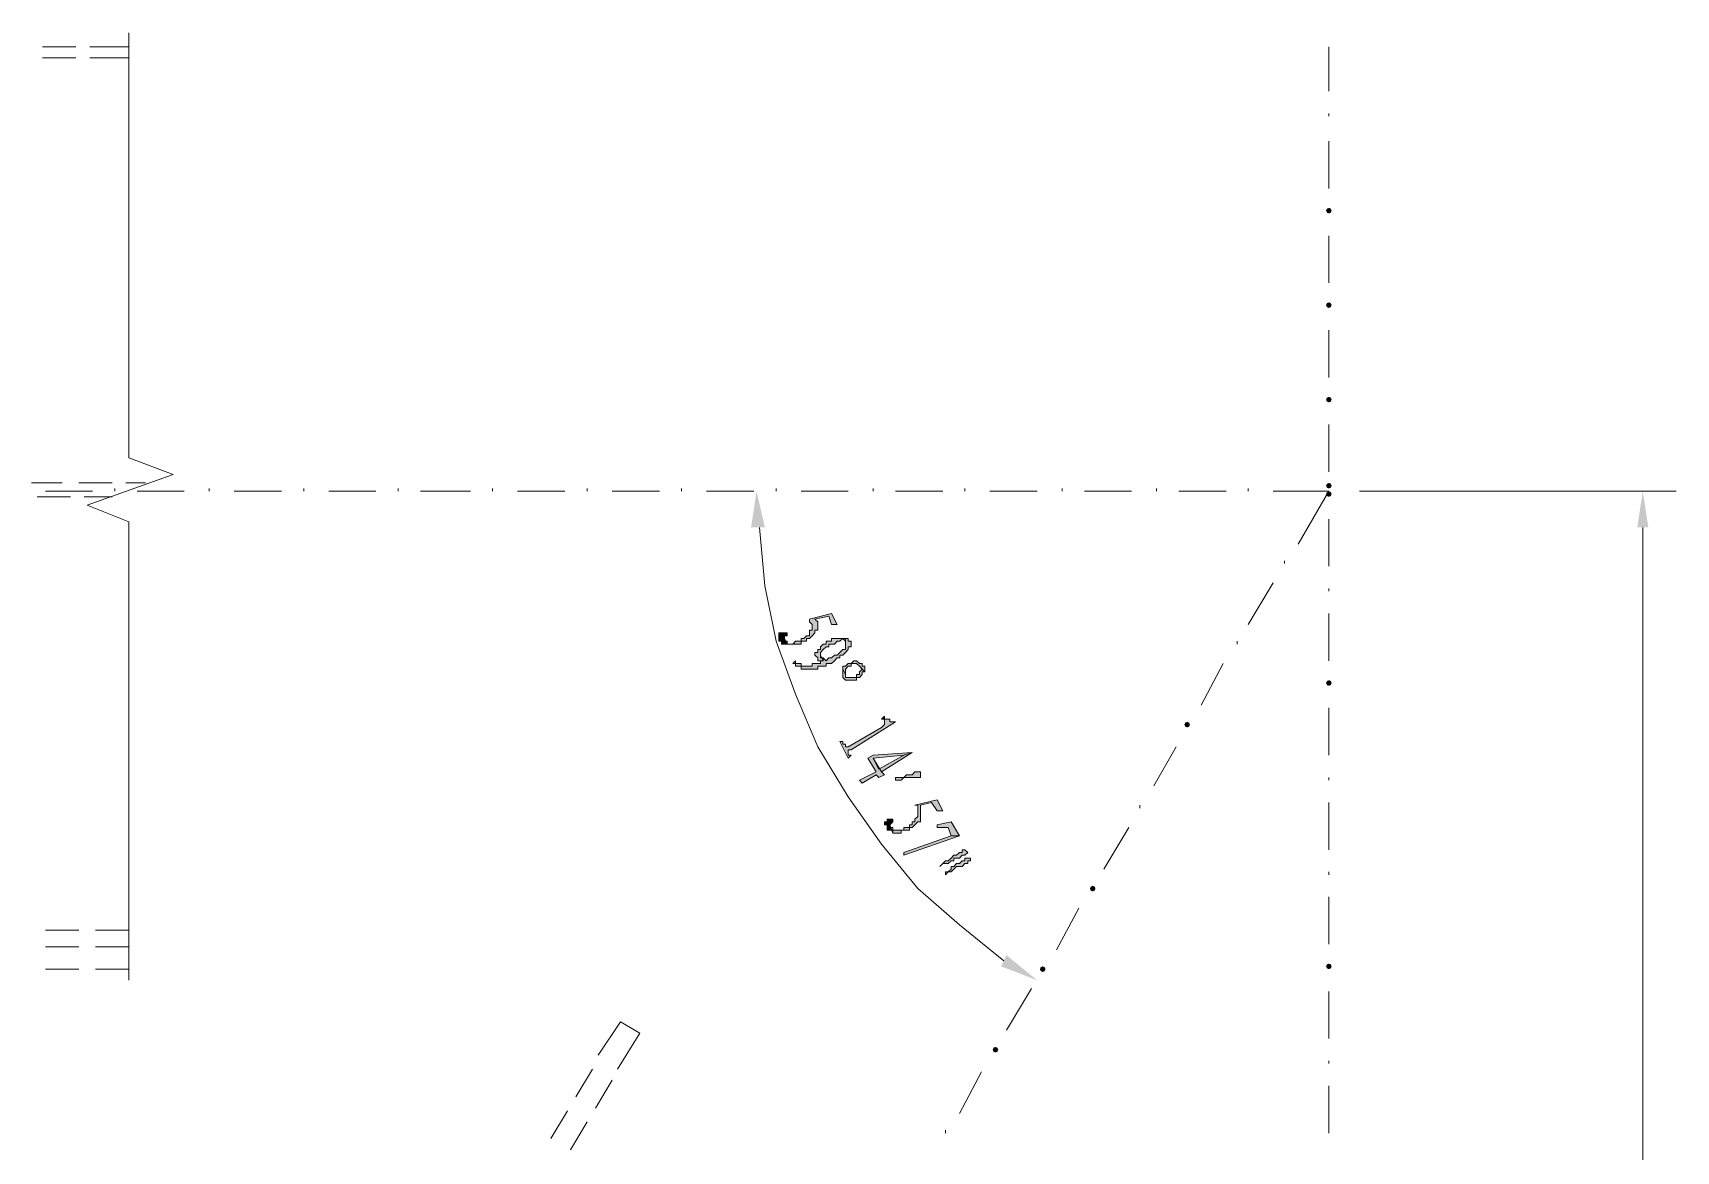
# Model space of a CAD drawing. Header units: millimetres. Extents: x 6 to 291, y 4 to 206.
# Drawn here: x 189.76 to 214.8, y 152.46 to 169.5 of the extents above; entities that cross this region are included whole.
import ezdxf

# ---------------------------------------------------------------- set-up
doc = ezdxf.new("R2010")
doc.units = ezdxf.units.MM
doc.layers.add('C00-00-00', color=7, linetype='Continuous')

msp = doc.modelspace()

# ---------------------------------------------------------------- hatches: boundary and pattern name
at = {"layer": 'C00-00-00'}
h = msp.add_hatch(color=256, dxfattribs=at)
h.dxf.hatch_style = 2
h.paths.add_polyline_path([(209.507674, 166.835669), (209.477776, 166.823233), (209.46534, 166.793336), (209.477776, 166.763438), (209.507674, 166.751002), (209.537572, 166.763438), (209.550007, 166.793336), (209.537572, 166.823233)])
h = msp.add_hatch(color=256, dxfattribs=at)
h.dxf.hatch_style = 2
h.paths.add_polyline_path([(209.507674, 165.396335), (209.477776, 165.3839), (209.46534, 165.354002), (209.477776, 165.324104), (209.507674, 165.311668), (209.537572, 165.324104), (209.550007, 165.354002), (209.537572, 165.3839)])
h = msp.add_hatch(color=256, dxfattribs=at)
h.dxf.hatch_style = 2
h.paths.add_polyline_path([(209.507674, 163.957001), (209.477776, 163.944566), (209.46534, 163.914668), (209.477776, 163.88477), (209.507674, 163.872334), (209.537572, 163.88477), (209.550007, 163.914668), (209.537572, 163.944566)])
h = msp.add_hatch(color=256, dxfattribs=at)
h.dxf.hatch_style = 2
h.paths.add_polyline_path([(200.702333, 161.967334), (200.913996, 161.967334), (200.787001, 162.517668)])
h = msp.add_hatch(color=256, dxfattribs=at)
h.dxf.hatch_style = 2
h.paths.add_polyline_path([(209.507674, 162.64467), (209.477776, 162.632235), (209.46534, 162.602337), (209.477776, 162.572439), (209.507674, 162.560003), (209.537572, 162.572439), (209.550007, 162.602337), (209.537572, 162.632235)])
h = msp.add_hatch(color=256, dxfattribs=at)
h.dxf.hatch_style = 2
h.paths.add_polyline_path([(209.507674, 162.517671), (209.477776, 162.505236), (209.46534, 162.475338), (209.477776, 162.44544), (209.507674, 162.433004), (209.537572, 162.44544), (209.550007, 162.475338), (209.537572, 162.505236)])
h = msp.add_hatch(color=256, dxfattribs=at)
h.dxf.hatch_style = 2
h.paths.add_polyline_path([(214.20666, 161.967334), (214.375997, 161.967334), (214.291329, 162.517668)])
h = msp.add_hatch(color=256, dxfattribs=at)
h.dxf.hatch_style = 2
h.paths.add_polyline_path([(202.014672, 160.48567), (201.930005, 160.655003), (201.591339, 160.570337), (201.591339, 160.528003), (201.633672, 160.48567), (201.633672, 160.401003), (201.591339, 160.401003), (201.591339, 160.35867), (201.591339, 160.316337), (201.549005, 160.316337), (201.506672, 160.274003), (201.464339, 160.274003), (201.464339, 160.23167), (201.422005, 160.23167), (201.379672, 160.23167), (201.337339, 160.189337), (201.252672, 160.189337), (201.252672, 160.23167), (201.210339, 160.23167), (201.210339, 160.274003), (201.252672, 160.189337), (201.422005, 160.189337), (201.464339, 160.189337), (201.464339, 160.23167), (201.506672, 160.23167), (201.549005, 160.23167), (201.549005, 160.274003), (201.591339, 160.274003), (201.633672, 160.316337), (201.676005, 160.35867), (201.676005, 160.401003), (201.718339, 160.401003), (201.718339, 160.528003), (201.676005, 160.570337), (201.887672, 160.61267), (201.930005, 160.48567)])
h = msp.add_hatch(color=256, dxfattribs=at)
h.dxf.hatch_style = 2
h.paths.add_polyline_path([(201.252671, 160.358671), (201.210337, 160.358671), (201.168004, 160.358671), (201.125671, 160.358671), (201.125671, 160.316338), (201.125671, 160.231671), (201.168004, 160.231671), (201.168004, 160.189338), (201.210337, 160.189338), (201.252671, 160.189338), (201.210337, 160.274004), (201.210337, 160.316338), (201.252671, 160.316338)])
h = msp.add_hatch(color=256, dxfattribs=at)
h.dxf.hatch_style = 2
h.paths.add_polyline_path([(202.183993, 160.231668), (202.183993, 160.274001), (202.14166, 160.274001), (202.14166, 160.231668), (202.14166, 160.147001), (202.14166, 160.104668), (202.099326, 160.104668), (202.056993, 160.062335), (202.01466, 160.020001), (201.972326, 160.020001), (201.929993, 159.977668), (201.88766, 159.977668), (201.845326, 159.935335), (201.802993, 159.977668), (201.802993, 159.935335), (201.76066, 159.935335), (201.76066, 159.893001), (201.718326, 159.893001), (201.675993, 159.893001), (201.63366, 159.893001), (201.63366, 159.850668), (201.464326, 159.850668), (201.464326, 159.893001), (201.421993, 159.893001), (201.37966, 159.893001), (201.37966, 159.935335), (201.337326, 159.893001), (201.37966, 159.893001), (201.37966, 159.850668), (201.421993, 159.850668), (201.464326, 159.850668), (201.464326, 159.808335), (201.718326, 159.808335), (201.718326, 159.850668), (201.802993, 159.850668), (201.845326, 159.850668), (201.845326, 159.893001), (201.88766, 159.893001), (201.929993, 159.893001), (201.972326, 159.935335), (202.01466, 159.977668), (202.056993, 159.977668), (202.056993, 160.020001), (202.099326, 160.020001), (202.14166, 160.062335), (202.183993, 160.104668), (202.183993, 160.147001), (202.226326, 160.147001), (202.226326, 160.231668)])
h = msp.add_hatch(color=256, dxfattribs=at)
h.dxf.hatch_style = 2
h.paths.add_polyline_path([(202.141667, 160.274002), (201.972333, 160.274002), (201.93, 160.274002), (201.93, 160.231669), (201.887667, 160.231669), (201.845333, 160.231669), (201.845333, 160.189336), (201.803, 160.189336), (201.760667, 160.147002), (201.760667, 160.104669), (201.718333, 160.104669), (201.718333, 160.062336), (201.676, 160.062336), (201.676, 160.020002), (201.718333, 159.977669), (201.718333, 159.935336), (201.760667, 159.935336), (201.803, 159.935336), (201.760667, 160.020002), (201.760667, 160.062336), (201.803, 160.104669), (201.845333, 160.147002), (201.887667, 160.147002), (201.887667, 160.189336), (201.93, 160.189336), (201.972333, 160.189336), (202.014667, 160.231669), (202.057, 160.231669), (202.099333, 160.274002), (202.141667, 160.231669)])
h = msp.add_hatch(color=256, dxfattribs=at)
h.dxf.hatch_style = 2
h.paths.add_polyline_path([(201.802992, 159.97767), (201.760659, 159.97767), (201.760659, 160.020004), (201.802992, 159.935337)])
h = msp.add_hatch(color=256, dxfattribs=at)
h.dxf.hatch_style = 2
h.paths.add_polyline_path([(202.437999, 159.766003), (202.353332, 159.85067), (202.395665, 159.808336), (202.353332, 159.766003), (202.353332, 159.72367), (202.310999, 159.72367), (202.310999, 159.681336), (202.268665, 159.681336), (202.183999, 159.681336), (202.141665, 159.681336), (202.141665, 159.72367), (202.099332, 159.808336), (202.099332, 159.72367), (202.099332, 159.681336), (202.141665, 159.639003), (202.183999, 159.639003), (202.268665, 159.639003), (202.310999, 159.639003), (202.310999, 159.681336), (202.353332, 159.681336), (202.395665, 159.72367), (202.395665, 159.766003)])
h = msp.add_hatch(color=256, dxfattribs=at)
h.dxf.hatch_style = 2
h.paths.add_polyline_path([(202.395672, 159.893002), (202.353339, 159.893002), (202.311006, 159.935335), (202.268672, 159.935335), (202.226339, 159.893002), (202.184006, 159.893002), (202.141672, 159.850669), (202.099339, 159.850669), (202.099339, 159.808335), (202.141672, 159.723669), (202.141672, 159.808335), (202.184006, 159.850669), (202.226339, 159.850669), (202.226339, 159.893002), (202.311006, 159.893002), (202.353339, 159.850669), (202.438006, 159.766002), (202.438006, 159.850669), (202.395672, 159.850669)])
h = msp.add_hatch(color=256, dxfattribs=at)
h.dxf.hatch_style = 2
h.paths.add_polyline_path([(209.507674, 159.639003), (209.477776, 159.626568), (209.46534, 159.59667), (209.477776, 159.566772), (209.507674, 159.554336), (209.537572, 159.566772), (209.550007, 159.59667), (209.537572, 159.626568)])
h = msp.add_hatch(color=256, dxfattribs=at)
h.dxf.hatch_style = 2
h.paths.add_polyline_path([(202.903668, 159.004002), (202.861335, 159.004002), (202.819001, 159.004002), (202.819001, 159.046335), (202.776668, 159.046335), (202.734335, 159.046335), (202.734335, 159.088668), (202.734335, 159.004002), (202.734335, 158.961668), (202.692001, 158.919335), (202.184001, 158.623002), (202.141668, 158.623002), (202.141668, 158.665335), (202.099335, 158.665335), (202.099335, 158.707668), (202.057001, 158.707668), (202.184001, 158.453668), (202.226335, 158.496002), (202.184001, 158.496002), (202.184001, 158.580668), (202.226335, 158.580668)])
h = msp.add_hatch(color=256, dxfattribs=at)
h.dxf.hatch_style = 2
h.paths.add_polyline_path([(202.734331, 159.08867), (202.691997, 159.046337), (202.734331, 159.046337), (202.734331, 159.004004)])
h = msp.add_hatch(color=256, dxfattribs=at)
h.dxf.hatch_style = 2
h.paths.add_polyline_path([(207.348665, 159.004001), (207.318767, 158.991565), (207.306331, 158.961667), (207.318767, 158.931769), (207.348665, 158.919334), (207.378563, 158.931769), (207.390998, 158.961667), (207.378563, 158.991565)])
h = msp.add_hatch(color=256, dxfattribs=at)
h.dxf.hatch_style = 2
h.paths.add_polyline_path([(207.348665, 159.004001), (207.318767, 158.991565), (207.306331, 158.961667), (207.318767, 158.931769), (207.348665, 158.919334), (207.378563, 158.931769), (207.390998, 158.961667), (207.378563, 158.991565)])
h = msp.add_hatch(color=256, dxfattribs=at)
h.dxf.hatch_style = 2
h.paths.add_polyline_path([(203.157674, 158.538336), (202.565007, 158.496003), (202.48034, 158.45367), (202.60734, 158.242003), (202.35334, 158.115003), (202.395674, 158.07267), (202.60734, 158.19967), (202.649674, 158.157336), (202.73434, 158.19967), (202.692007, 158.242003), (202.565007, 158.45367), (203.030674, 158.496003)])
h = msp.add_hatch(color=256, dxfattribs=at)
h.dxf.hatch_style = 2
h.paths.add_polyline_path([(203.157674, 158.538336), (203.030663, 158.496002), (202.649662, 158.284335), (202.564994, 158.453668), (202.692004, 158.242004)])
h = msp.add_hatch(color=256, dxfattribs=at)
h.dxf.hatch_style = 2
h.paths.add_polyline_path([(203.284669, 158.242004), (203.200002, 158.242004), (203.157669, 158.199671), (203.115335, 158.199671), (203.073002, 158.199671), (203.030669, 158.157338), (202.946002, 158.157338), (202.903669, 158.157338), (202.903669, 158.115004), (202.946002, 158.115004), (202.988335, 158.115004), (203.030669, 158.157338), (203.200002, 158.157338), (203.284669, 158.157338), (203.284669, 158.199671)])
h = msp.add_hatch(color=256, dxfattribs=at)
h.dxf.hatch_style = 2
h.paths.add_polyline_path([(203.623327, 157.649336), (203.53866, 157.81867), (203.199994, 157.734003), (203.242327, 157.734003), (203.242327, 157.56467), (203.199994, 157.522336), (203.199994, 157.480003), (203.15766, 157.480003), (203.15766, 157.43767), (203.115327, 157.43767), (203.115327, 157.395336), (203.072994, 157.395336), (203.03066, 157.395336), (203.03066, 157.353003), (202.988327, 157.353003), (202.861327, 157.353003), (202.861327, 157.395336), (202.818994, 157.395336), (202.818994, 157.43767), (202.861327, 157.31067), (202.988327, 157.31067), (202.988327, 157.353003), (203.03066, 157.353003), (203.072994, 157.353003), (203.115327, 157.353003), (203.115327, 157.395336), (203.15766, 157.395336), (203.199994, 157.43767), (203.242327, 157.480003), (203.28466, 157.480003), (203.28466, 157.522336), (203.28466, 157.56467), (203.28466, 157.734003), (203.453994, 157.776336), (203.53866, 157.649336)])
h = msp.add_hatch(color=256, dxfattribs=at)
h.dxf.hatch_style = 2
h.paths.add_polyline_path([(202.861326, 157.522337), (202.818992, 157.522337), (202.776659, 157.522337), (202.776659, 157.480004), (202.734326, 157.480004), (202.734326, 157.437671), (202.776659, 157.437671), (202.776659, 157.395337), (202.776659, 157.353004), (202.818992, 157.353004), (202.861326, 157.353004), (202.861326, 157.310671), (202.818992, 157.437671), (202.861326, 157.480004)])
h = msp.add_hatch(color=256, dxfattribs=at)
h.dxf.hatch_style = 2
h.paths.add_polyline_path([(203.877333, 157.268336), (203.750338, 157.268336), (203.030663, 157.014334), (203.030663, 156.972004)])
h = msp.add_hatch(color=256, dxfattribs=at)
h.dxf.hatch_style = 2
h.paths.add_polyline_path([(203.877333, 157.268336), (203.750333, 157.480002), (203.538666, 157.437669), (203.538666, 157.395336), (203.580999, 157.395336), (203.665666, 157.395336), (203.707999, 157.395336), (203.750333, 157.268336)])
h = msp.add_hatch(color=256, dxfattribs=at)
h.dxf.hatch_style = 2
h.paths.add_polyline_path([(204.004328, 157.014334), (203.961994, 157.056667), (203.919661, 157.056667), (203.919661, 157.014334), (203.877328, 157.014334), (203.834994, 156.972001), (203.792661, 156.972001), (203.750328, 156.929667), (203.707994, 156.887334), (203.665661, 156.887334), (203.623328, 156.845001), (203.580994, 156.802667), (203.623328, 156.845001), (203.665661, 156.845001), (203.707994, 156.845001), (203.750328, 156.887334), (203.792661, 156.887334), (203.792661, 156.929667), (203.834994, 156.929667), (203.877328, 156.929667), (203.919661, 156.972001), (203.961994, 156.972001)])
h = msp.add_hatch(color=256, dxfattribs=at)
h.dxf.hatch_style = 2
h.paths.add_polyline_path([(204.04667, 156.929669), (204.004337, 156.929669), (203.962003, 156.929669), (203.962003, 156.887336), (203.91967, 156.887336), (203.877337, 156.845003), (203.835003, 156.845003), (203.79267, 156.802669), (203.750337, 156.802669), (203.750337, 156.760336), (203.708003, 156.718003), (203.66567, 156.718003), (203.66567, 156.675669), (203.708003, 156.718003), (203.750337, 156.718003), (203.79267, 156.760336), (203.835003, 156.802669), (203.877337, 156.802669), (203.91967, 156.802669), (203.962003, 156.845003), (204.004337, 156.845003), (204.004337, 156.887336), (204.04667, 156.887336)])
h = msp.add_hatch(color=256, dxfattribs=at)
h.dxf.hatch_style = 2
h.paths.add_polyline_path([(205.909331, 156.506337), (205.879433, 156.493902), (205.866997, 156.464004), (205.879433, 156.434106), (205.909331, 156.421671), (205.939229, 156.434106), (205.951664, 156.464004), (205.939229, 156.493902)])
h = msp.add_hatch(color=256, dxfattribs=at)
h.dxf.hatch_style = 2
h.paths.add_polyline_path([(205.909331, 156.506337), (205.879433, 156.493902), (205.866997, 156.464004), (205.879433, 156.434106), (205.909331, 156.421671), (205.939229, 156.434106), (205.951664, 156.464004), (205.939229, 156.493902)])
h = msp.add_hatch(color=256, dxfattribs=at)
h.dxf.hatch_style = 2
h.paths.add_polyline_path([(204.597008, 155.448001), (204.512339, 155.278668), (205.062661, 155.067004)])
h = msp.add_hatch(color=256, dxfattribs=at)
h.dxf.hatch_style = 2
h.paths.add_polyline_path([(205.147329, 155.278671), (205.117431, 155.266236), (205.104996, 155.236338), (205.117431, 155.20644), (205.147329, 155.194004), (205.177227, 155.20644), (205.189663, 155.236338), (205.177227, 155.266236)])
h = msp.add_hatch(color=256, dxfattribs=at)
h.dxf.hatch_style = 2
h.paths.add_polyline_path([(205.147329, 155.278671), (205.117431, 155.266236), (205.104996, 155.236338), (205.117431, 155.20644), (205.147329, 155.194004), (205.177227, 155.20644), (205.189663, 155.236338), (205.177227, 155.266236)])
h = msp.add_hatch(color=256, dxfattribs=at)
h.dxf.hatch_style = 2
h.paths.add_polyline_path([(209.507674, 155.321001), (209.477776, 155.308566), (209.46534, 155.278668), (209.477776, 155.24877), (209.507674, 155.236334), (209.537572, 155.24877), (209.550007, 155.278668), (209.537572, 155.308566)])
h = msp.add_hatch(color=256, dxfattribs=at)
h.dxf.hatch_style = 2
h.paths.add_polyline_path([(204.427671, 154.051004), (204.397773, 154.038569), (204.385337, 154.008671), (204.397773, 153.978773), (204.427671, 153.966338), (204.457569, 153.978773), (204.470004, 154.008671), (204.457569, 154.038569)])
h = msp.add_hatch(color=256, dxfattribs=at)
h.dxf.hatch_style = 2
h.paths.add_polyline_path([(204.427671, 154.051004), (204.397773, 154.038569), (204.385337, 154.008671), (204.397773, 153.978773), (204.427671, 153.966338), (204.457569, 153.978773), (204.470004, 154.008671), (204.457569, 154.038569)])

# ---------------------------------------------------------------- linework, layer by layer
at = {"layer": 'C00-00-00', "lineweight": 5}
for points in [[(189.907336, 169.291003), (190.415331, 169.291003)], [(190.626995, 169.291003), (191.219659, 169.291003)], [(209.507674, 169.291003), (209.507674, 168.61367)], [(189.907336, 169.12167), (190.415331, 169.12167)], [(190.626995, 169.12167), (191.219659, 169.12167)], [(209.507674, 168.23267), (209.507674, 168.275004)], [(209.507674, 167.851669), (209.507674, 167.132002)], [(209.507674, 166.412335), (209.507674, 165.692668)], [(209.507674, 164.973001), (209.507674, 164.253334)], [(209.507674, 163.533671), (209.507674, 162.814004)], [(189.737999, 162.644671), (190.203668, 162.644671)], [(189.949662, 162.517668), (190.669337, 162.517668)], [(190.457674, 162.644671), (190.965669, 162.644671)], [(191.007996, 162.517668), (191.007996, 162.560002)], [(191.177333, 162.644671), (191.473665, 162.644671)], [(191.34667, 162.517668), (192.066329, 162.517668)], [(192.447329, 162.517668), (192.447329, 162.560002)], [(192.82833, 162.517668), (193.548005, 162.517668)], [(193.886663, 162.517668), (193.886663, 162.560002)], [(194.267664, 162.517668), (194.987339, 162.517668)], [(195.325997, 162.517668), (195.325997, 162.560002)], [(195.664672, 162.517668), (196.426673, 162.517668)], [(196.765331, 162.517668), (196.765331, 162.560002)], [(197.146332, 162.517668), (197.866007, 162.517668)], [(198.204665, 162.517668), (198.204665, 162.560002)], [(198.585666, 162.517668), (199.305341, 162.517668)], [(199.643999, 162.517668), (199.643999, 162.560002)], [(200.025, 162.517668), (200.744659, 162.517668)], [(201.083333, 162.517668), (201.083333, 162.560002)], [(201.464334, 162.517668), (202.183993, 162.517668)], [(202.564994, 162.517668), (202.564994, 162.560002)], [(202.903668, 162.517668), (203.623327, 162.517668)], [(203.962001, 162.517668), (203.962001, 162.560002)], [(204.343002, 162.517668), (205.062661, 162.517668)], [(205.443661, 162.517668), (205.443661, 162.560002)], [(205.782336, 162.517668), (206.501995, 162.517668)], [(206.882996, 162.517668), (206.882996, 162.560002)], [(207.22167, 162.517668), (207.941329, 162.517668)], [(208.280003, 162.517668), (208.280003, 162.560002)], [(208.661004, 162.517668), (209.507674, 162.517668)], [(209.042004, 161.713336), (209.507674, 162.517668)], [(209.042004, 161.713336), (209.507674, 162.517668)], [(209.973327, 162.517668), (214.79934, 162.517668)], [(189.822667, 162.433004), (190.330663, 162.433004)], [(190.542326, 162.433004), (190.965669, 162.433004)], [(209.507674, 162.094337), (209.507674, 161.37467)], [(200.829328, 161.967334), (200.913994, 161.078334), (201.083328, 160.231668), (201.379661, 159.427334), (201.718328, 158.623001), (202.183994, 157.861001), (202.691994, 157.141334), (203.242328, 156.464001), (203.877328, 155.913668), (204.554661, 155.363334)], [(214.291329, 161.967334), (214.291329, 41.952333)], [(208.830341, 161.417004), (208.830341, 161.459335)], [(208.830341, 161.417004), (208.830341, 161.459335)], [(208.280003, 160.48567), (208.661004, 161.120668)], [(208.280003, 160.48567), (208.661004, 161.120668)], [(209.507674, 160.993669), (209.507674, 161.036004)], [(209.507674, 160.655003), (209.507674, 159.935336)], [(208.110666, 160.189334), (208.110666, 160.231668)], [(208.110666, 160.189334), (208.110666, 160.231668)], [(207.560328, 159.258004), (207.899003, 159.893002)], [(207.560328, 159.258004), (207.899003, 159.893002)], [(209.507674, 159.215669), (209.507674, 158.496002)], [(206.840669, 158.030337), (207.179328, 158.623001)], [(206.840669, 158.030337), (207.179328, 158.623001)], [(209.507674, 158.115001), (209.507674, 158.157336)], [(209.507674, 157.776335), (209.507674, 157.056668)], [(206.629006, 157.69167), (206.629006, 157.734001)], [(206.629006, 157.69167), (206.629006, 157.734001)], [(206.078668, 156.760336), (206.459669, 157.395334)], [(206.078668, 156.760336), (206.459669, 157.395334)], [(209.507674, 156.675668), (209.507674, 156.718002)], [(209.507674, 156.337001), (209.507674, 155.617334)], [(205.358993, 155.53267), (205.697667, 156.167668)], [(205.358993, 155.53267), (205.697667, 156.167668)], [(189.949662, 155.829002), (190.457674, 155.829002)], [(190.711663, 155.829002), (191.219659, 155.829002)], [(189.949662, 155.575004), (190.457674, 155.575004)], [(190.711663, 155.575004), (191.219659, 155.575004)], [(189.949662, 155.236338), (190.457674, 155.236338)], [(190.711663, 155.236338), (191.219659, 155.236338)], [(204.597008, 154.305003), (204.977992, 154.940001)], [(204.597008, 154.305003), (204.977992, 154.940001)], [(209.507674, 154.897667), (209.507674, 154.178004)], [(198.712661, 154.432002), (198.374003, 153.924002)], [(199.008993, 154.262669), (198.670335, 153.712335)], [(198.712661, 154.432002), (199.008993, 154.262669)], [(209.507674, 153.797004), (209.507674, 153.839334)], [(198.289334, 153.712335), (198.035328, 153.289004)], [(198.585666, 153.543002), (198.33166, 153.119671)], [(203.877333, 153.035002), (204.216007, 153.670001)], [(203.877333, 153.035002), (204.216007, 153.670001)], [(209.507674, 153.458337), (209.507674, 152.73867)], [(197.908333, 153.077337), (197.654328, 152.654002)], [(198.204665, 152.908004), (197.95066, 152.484669)], [(203.665669, 152.73867), (203.665669, 152.781001)], [(203.665669, 152.73867), (203.665669, 152.781001)]]:
    msp.add_lwpolyline(points, dxfattribs=at)
at = {"layer": 'C00-00-00', "lineweight": 15}
msp.add_lwpolyline([(191.219659, 155.067004), (191.219659, 162.052003), (190.584669, 162.306001), (191.897008, 162.77167), (191.219659, 163.025668), (191.219659, 169.50267)], dxfattribs=at)
at = {"layer": 'C00-00-00', "lineweight": 13}
for points in [[(202.014672, 160.48567), (201.930005, 160.655003), (201.591339, 160.570337), (201.591339, 160.528003), (201.633672, 160.48567), (201.633672, 160.401003), (201.591339, 160.401003), (201.591339, 160.35867), (201.591339, 160.316337), (201.549005, 160.316337), (201.506672, 160.274003), (201.464339, 160.274003), (201.464339, 160.23167), (201.422005, 160.23167), (201.379672, 160.23167), (201.337339, 160.189337), (201.252672, 160.189337), (201.252672, 160.23167), (201.210339, 160.23167), (201.210339, 160.274003), (201.252672, 160.189337), (201.422005, 160.189337), (201.464339, 160.189337), (201.464339, 160.23167), (201.506672, 160.23167), (201.549005, 160.23167), (201.549005, 160.274003), (201.591339, 160.274003), (201.633672, 160.316337), (201.676005, 160.35867), (201.676005, 160.401003), (201.718339, 160.401003), (201.718339, 160.528003), (201.676005, 160.570337), (201.887672, 160.61267), (201.930005, 160.48567)], [(201.252671, 160.358671), (201.210337, 160.358671), (201.168004, 160.358671), (201.125671, 160.358671), (201.125671, 160.316338), (201.125671, 160.231671), (201.168004, 160.231671), (201.168004, 160.189338), (201.210337, 160.189338), (201.252671, 160.189338), (201.210337, 160.274004), (201.210337, 160.316338), (201.252671, 160.316338)], [(202.183993, 160.231668), (202.183993, 160.274001), (202.14166, 160.274001), (202.14166, 160.231668), (202.14166, 160.147001), (202.14166, 160.104668), (202.099326, 160.104668), (202.056993, 160.062335), (202.01466, 160.020001), (201.972326, 160.020001), (201.929993, 159.977668), (201.88766, 159.977668), (201.845326, 159.935335), (201.802993, 159.977668), (201.802993, 159.935335), (201.76066, 159.935335), (201.76066, 159.893001), (201.718326, 159.893001), (201.675993, 159.893001), (201.63366, 159.893001), (201.63366, 159.850668), (201.464326, 159.850668), (201.464326, 159.893001), (201.421993, 159.893001), (201.37966, 159.893001), (201.37966, 159.935335), (201.337326, 159.893001), (201.37966, 159.893001), (201.37966, 159.850668), (201.421993, 159.850668), (201.464326, 159.850668), (201.464326, 159.808335), (201.718326, 159.808335), (201.718326, 159.850668), (201.802993, 159.850668), (201.845326, 159.850668), (201.845326, 159.893001), (201.88766, 159.893001), (201.929993, 159.893001), (201.972326, 159.935335), (202.01466, 159.977668), (202.056993, 159.977668), (202.056993, 160.020001), (202.099326, 160.020001), (202.14166, 160.062335), (202.183993, 160.104668), (202.183993, 160.147001), (202.226326, 160.147001), (202.226326, 160.231668)], [(202.141667, 160.274002), (201.972333, 160.274002), (201.93, 160.274002), (201.93, 160.231669), (201.887667, 160.231669), (201.845333, 160.231669), (201.845333, 160.189336), (201.803, 160.189336), (201.760667, 160.147002), (201.760667, 160.104669), (201.718333, 160.104669), (201.718333, 160.062336), (201.676, 160.062336), (201.676, 160.020002), (201.718333, 159.977669), (201.718333, 159.935336), (201.760667, 159.935336), (201.803, 159.935336), (201.760667, 160.020002), (201.760667, 160.062336), (201.803, 160.104669), (201.845333, 160.147002), (201.887667, 160.147002), (201.887667, 160.189336), (201.93, 160.189336), (201.972333, 160.189336), (202.014667, 160.231669), (202.057, 160.231669), (202.099333, 160.274002), (202.141667, 160.231669)], [(201.802992, 159.97767), (201.760659, 159.97767), (201.760659, 160.020004), (201.802992, 159.935337)], [(202.437999, 159.766003), (202.353332, 159.85067), (202.395665, 159.808336), (202.353332, 159.766003), (202.353332, 159.72367), (202.310999, 159.72367), (202.310999, 159.681336), (202.268665, 159.681336), (202.183999, 159.681336), (202.141665, 159.681336), (202.141665, 159.72367), (202.099332, 159.808336), (202.099332, 159.72367), (202.099332, 159.681336), (202.141665, 159.639003), (202.183999, 159.639003), (202.268665, 159.639003), (202.310999, 159.639003), (202.310999, 159.681336), (202.353332, 159.681336), (202.395665, 159.72367), (202.395665, 159.766003)], [(202.395672, 159.893002), (202.353339, 159.893002), (202.311006, 159.935335), (202.268672, 159.935335), (202.226339, 159.893002), (202.184006, 159.893002), (202.141672, 159.850669), (202.099339, 159.850669), (202.099339, 159.808335), (202.141672, 159.723669), (202.141672, 159.808335), (202.184006, 159.850669), (202.226339, 159.850669), (202.226339, 159.893002), (202.311006, 159.893002), (202.353339, 159.850669), (202.438006, 159.766002), (202.438006, 159.850669), (202.395672, 159.850669)], [(202.903668, 159.004002), (202.861335, 159.004002), (202.819001, 159.004002), (202.819001, 159.046335), (202.776668, 159.046335), (202.734335, 159.046335), (202.734335, 159.088668), (202.734335, 159.004002), (202.734335, 158.961668), (202.692001, 158.919335), (202.184001, 158.623002), (202.141668, 158.623002), (202.141668, 158.665335), (202.099335, 158.665335), (202.099335, 158.707668), (202.057001, 158.707668), (202.184001, 158.453668), (202.226335, 158.496002), (202.184001, 158.496002), (202.184001, 158.580668), (202.226335, 158.580668)], [(202.734331, 159.08867), (202.691997, 159.046337), (202.734331, 159.046337), (202.734331, 159.004004)], [(203.157674, 158.538336), (202.565007, 158.496003), (202.48034, 158.45367), (202.60734, 158.242003), (202.35334, 158.115003), (202.395674, 158.07267), (202.60734, 158.19967), (202.649674, 158.157336), (202.73434, 158.19967), (202.692007, 158.242003), (202.565007, 158.45367), (203.030674, 158.496003)], [(203.157674, 158.538336), (203.030663, 158.496002), (202.649662, 158.284335), (202.564994, 158.453668), (202.692004, 158.242004)], [(203.284669, 158.242004), (203.200002, 158.242004), (203.157669, 158.199671), (203.115335, 158.199671), (203.073002, 158.199671), (203.030669, 158.157338), (202.946002, 158.157338), (202.903669, 158.157338), (202.903669, 158.115004), (202.946002, 158.115004), (202.988335, 158.115004), (203.030669, 158.157338), (203.200002, 158.157338), (203.284669, 158.157338), (203.284669, 158.199671)], [(203.623327, 157.649336), (203.53866, 157.81867), (203.199994, 157.734003), (203.242327, 157.734003), (203.242327, 157.56467), (203.199994, 157.522336), (203.199994, 157.480003), (203.15766, 157.480003), (203.15766, 157.43767), (203.115327, 157.43767), (203.115327, 157.395336), (203.072994, 157.395336), (203.03066, 157.395336), (203.03066, 157.353003), (202.988327, 157.353003), (202.861327, 157.353003), (202.861327, 157.395336), (202.818994, 157.395336), (202.818994, 157.43767), (202.861327, 157.31067), (202.988327, 157.31067), (202.988327, 157.353003), (203.03066, 157.353003), (203.072994, 157.353003), (203.115327, 157.353003), (203.115327, 157.395336), (203.15766, 157.395336), (203.199994, 157.43767), (203.242327, 157.480003), (203.28466, 157.480003), (203.28466, 157.522336), (203.28466, 157.56467), (203.28466, 157.734003), (203.453994, 157.776336), (203.53866, 157.649336)], [(202.861326, 157.522337), (202.818992, 157.522337), (202.776659, 157.522337), (202.776659, 157.480004), (202.734326, 157.480004), (202.734326, 157.437671), (202.776659, 157.437671), (202.776659, 157.395337), (202.776659, 157.353004), (202.818992, 157.353004), (202.861326, 157.353004), (202.861326, 157.310671), (202.818992, 157.437671), (202.861326, 157.480004)], [(203.877333, 157.268336), (203.750338, 157.268336), (203.030663, 157.014334), (203.030663, 156.972004)], [(203.877333, 157.268336), (203.750333, 157.480002), (203.538666, 157.437669), (203.538666, 157.395336), (203.580999, 157.395336), (203.665666, 157.395336), (203.707999, 157.395336), (203.750333, 157.268336)], [(204.004328, 157.014334), (203.961994, 157.056667), (203.919661, 157.056667), (203.919661, 157.014334), (203.877328, 157.014334), (203.834994, 156.972001), (203.792661, 156.972001), (203.750328, 156.929667), (203.707994, 156.887334), (203.665661, 156.887334), (203.623328, 156.845001), (203.580994, 156.802667), (203.623328, 156.845001), (203.665661, 156.845001), (203.707994, 156.845001), (203.750328, 156.887334), (203.792661, 156.887334), (203.792661, 156.929667), (203.834994, 156.929667), (203.877328, 156.929667), (203.919661, 156.972001), (203.961994, 156.972001)], [(204.04667, 156.929669), (204.004337, 156.929669), (203.962003, 156.929669), (203.962003, 156.887336), (203.91967, 156.887336), (203.877337, 156.845003), (203.835003, 156.845003), (203.79267, 156.802669), (203.750337, 156.802669), (203.750337, 156.760336), (203.708003, 156.718003), (203.66567, 156.718003), (203.66567, 156.675669), (203.708003, 156.718003), (203.750337, 156.718003), (203.79267, 156.760336), (203.835003, 156.802669), (203.877337, 156.802669), (203.91967, 156.802669), (203.962003, 156.845003), (204.004337, 156.845003), (204.004337, 156.887336), (204.04667, 156.887336)]]:
    msp.add_lwpolyline(points, close=True, dxfattribs=at)

doc.saveas('drawing.dxf')
